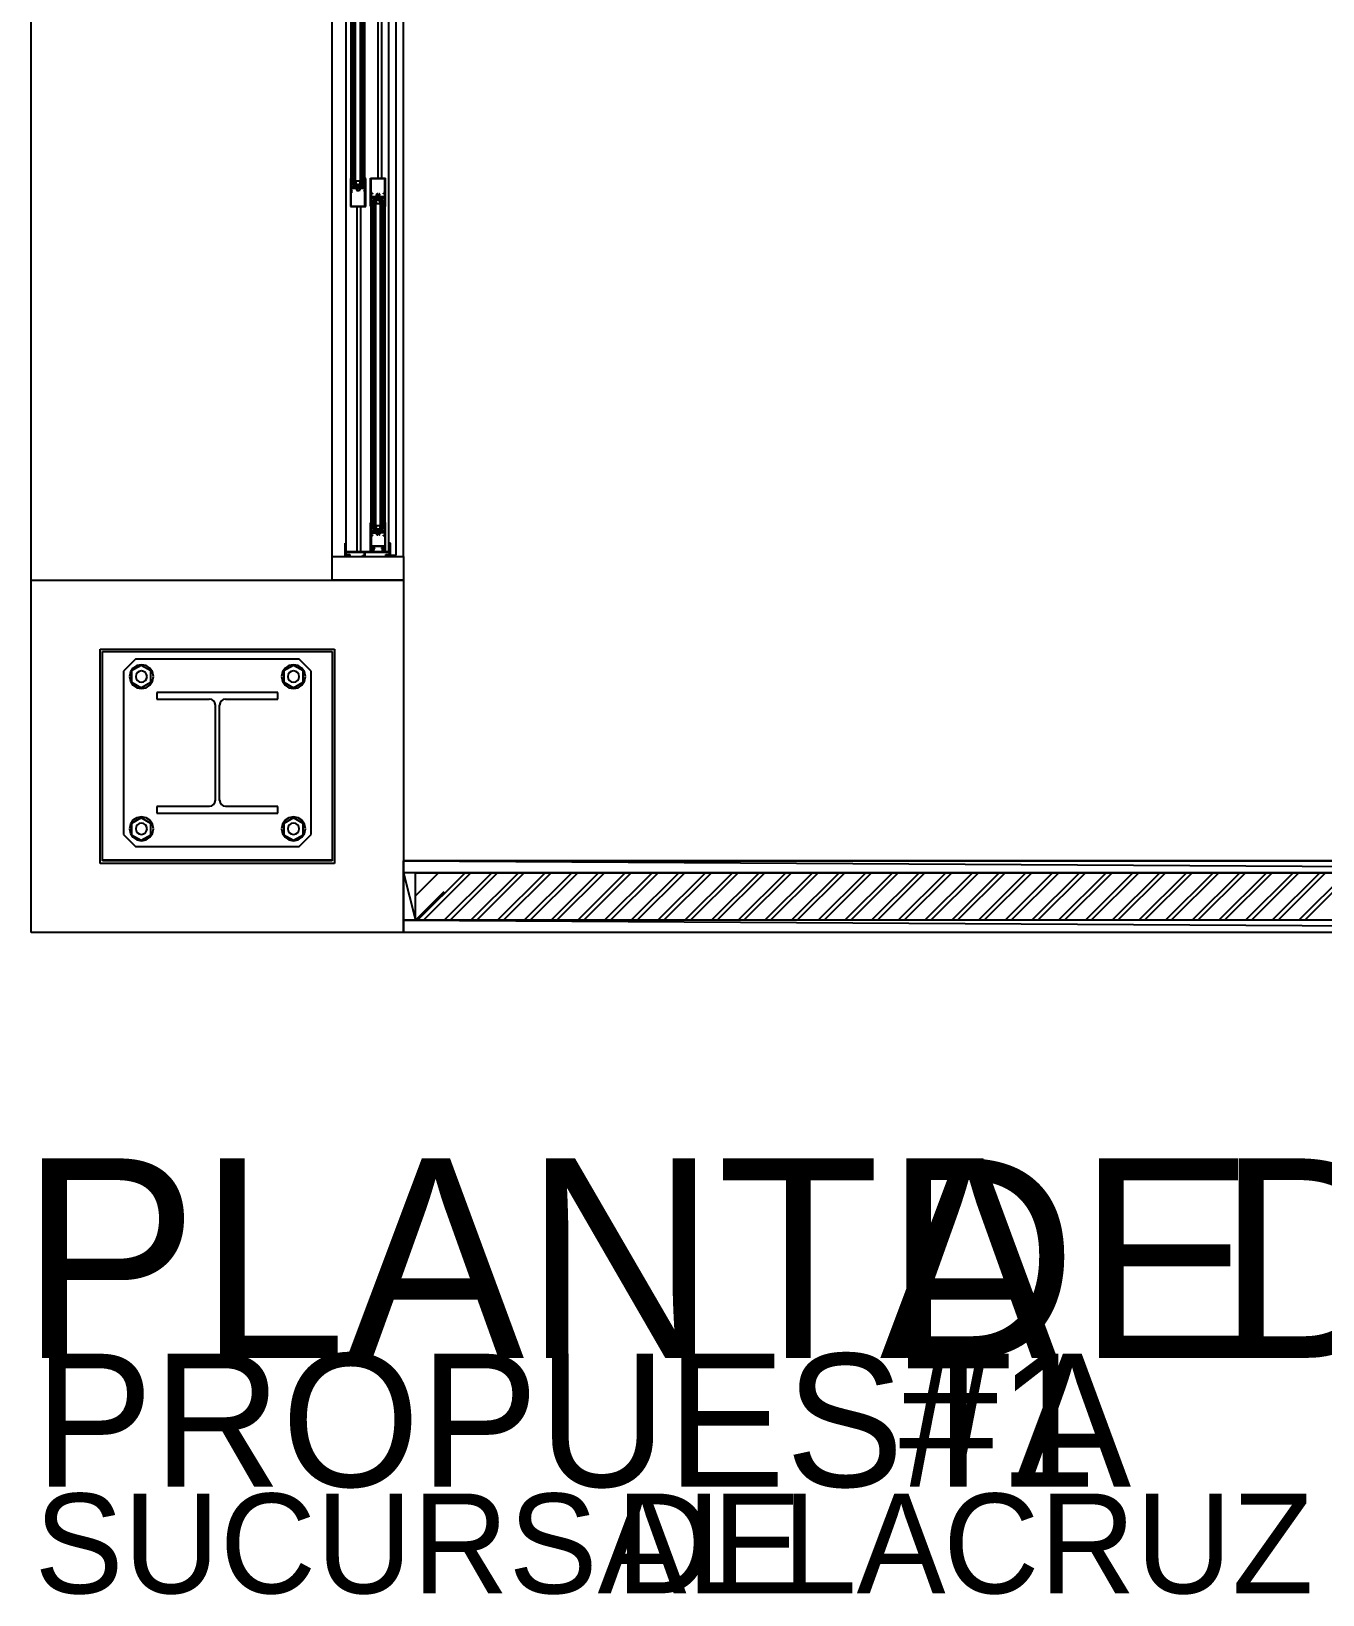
# Model space of a CAD drawing. Header units: millimetres. Extents: x 7649 to 34105, y 3983 to 25377.
# Drawn here: x 7649 to 10363, y 3983 to 7268 of the extents above; entities that cross this region are included whole.
import ezdxf

# ---------------------------------------------------------------- set-up
doc = ezdxf.new("R2010")
doc.units = ezdxf.units.MM

msp = doc.modelspace()

# ---------------------------------------------------------------- linework, layer by layer
at = {"layer": 'GEOMETRY', "color": 7}
for p, q in [((7649.45694, 5374.92222), (7649.45694, 25376.89306)), ((8281.81111, 6164.96806), (8281.81111, 7695.31806)), ((8416.21944, 6167.61389), (8416.21944, 7693.20139)), ((8431.56528, 6164.96806), (8431.56528, 7695.31806)), ((8310.91528, 6175.55139), (8310.91528, 7684.73472)), ((8378.11944, 6959.77639), (8378.11944, 7684.73472)), ((8386.05694, 6959.77639), (8386.05694, 7684.73472)), ((8400.87361, 6175.55139), (8400.87361, 7684.73472)), ((8322.02778, 6959.77639), (8322.02778, 7623.88056)), ((8325.20278, 6945.48889), (8325.20278, 7638.16806)), ((8326.26111, 6945.48889), (8326.26111, 7638.16806)), ((8327.31944, 6945.48889), (8327.31944, 7638.16806)), ((8328.37778, 6945.48889), (8328.37778, 7638.16806)), ((8329.43611, 6945.48889), (8329.43611, 7638.16806)), ((8329.96528, 6945.48889), (8329.96528, 7638.16806)), ((8331.02361, 6945.48889), (8331.02361, 7638.16806)), ((8341.07778, 6945.48889), (8341.07778, 7638.16806)), ((8342.13611, 6945.48889), (8342.13611, 7638.16806)), ((8343.19444, 6945.48889), (8343.19444, 7638.16806)), ((8344.25278, 6945.48889), (8344.25278, 7638.16806)), ((8345.31111, 6945.48889), (8345.31111, 7638.16806)), ((8346.36944, 6945.48889), (8346.36944, 7638.16806)), ((8347.42778, 6945.48889), (8347.42778, 7638.16806)), ((8350.60278, 6959.77639), (8350.60278, 7623.88056)), ((8320.44028, 6958.71806), (8320.44028, 6899.98056)), ((8321.03182, 6959.2916), (8320.96944, 6958.98264)), ((8321.20193, 6959.54391), (8321.03182, 6959.2916)), ((8321.45423, 6959.71401), (8321.20193, 6959.54391)), ((8321.76319, 6959.77639), (8321.45423, 6959.71401)), ((8321.49861, 6959.77639), (8323.08611, 6959.77639)), ((8323.08611, 6958.18889), (8322.02778, 6958.18889)), ((8322.02778, 6958.18889), (8322.02778, 6939.66806)), ((8322.02778, 6939.66806), (8350.60278, 6939.66806)), ((8332.08194, 6938.08056), (8322.02778, 6938.08056)), ((8322.02778, 6938.08056), (8322.02778, 6933.84722)), ((8322.02778, 6933.84722), (8324.67361, 6932.25972)), ((8323.08611, 6959.77639), (8323.08611, 6958.18889)), ((8325.20278, 6945.48889), (8331.02361, 6945.48889)), ((8325.20278, 6944.43056), (8347.42778, 6944.43056)), ((8325.20278, 6940.19722), (8325.20278, 6944.43056)), ((8325.20278, 6940.19722), (8347.42778, 6940.19722)), ((8340.54861, 6953.42639), (8331.55278, 6953.42639)), ((8331.55278, 6953.42639), (8331.55278, 6949.72222)), ((8331.55278, 6946.01806), (8332.61111, 6949.72222)), ((8332.61111, 6946.01806), (8339.49028, 6946.01806)), ((8332.6324, 6936.63903), (8332.61111, 6936.22847)), ((8332.61111, 6936.22847), (8332.71195, 6935.33937)), ((8332.69583, 6937.04412), (8332.6324, 6936.63903)), ((8332.80071, 6937.44049), (8332.69583, 6937.04412)), ((8332.71195, 6935.33937), (8333.00469, 6934.50535)), ((8332.94637, 6937.82494), (8332.80071, 6937.44049)), ((8333.00469, 6934.50535), (8333.47472, 6933.75676)), ((8333.47472, 6933.75676), (8334.10738, 6933.12399)), ((8333.9687, 6932.96174), (8334.23913, 6932.82099)), ((8334.19861, 6937.02222), (8334.72778, 6937.02222)), ((8334.3159, 6936.96717), (8334.19861, 6936.22847)), ((8334.19861, 6936.22847), (8334.3159, 6935.48977)), ((8334.19861, 6934.37639), (8334.72778, 6934.37639)), ((8334.23913, 6932.82099), (8334.5326, 6932.79193)), ((8334.66776, 6937.64771), (8334.3159, 6936.96717)), ((8334.3159, 6935.48977), (8334.66776, 6934.80923)), ((8334.5326, 6932.79193), (8334.81653, 6932.87168)), ((8334.72778, 6934.37639), (8334.72778, 6933.84722)), ((8334.81653, 6932.87168), (8335.0583, 6933.05739)), ((8335.19111, 6933.89958), (8335.01786, 6934.15043)), ((8335.0583, 6933.05739), (8335.21254, 6933.32035)), ((8335.84116, 6938.49243), (8335.16062, 6938.14057)), ((8335.2564, 6933.61199), (8335.19111, 6933.89958)), ((8335.21254, 6933.32035), (8335.2564, 6933.61199)), ((8336.57986, 6938.60972), (8335.84116, 6938.49243)), ((8337.31856, 6938.49243), (8336.57986, 6938.60972)), ((8337.9991, 6938.14057), (8337.31856, 6938.49243)), ((8337.37361, 6933.84722), (8337.37361, 6934.37639)), ((8337.38947, 6933.74052), (8337.37361, 6933.58264)), ((8337.37361, 6933.58264), (8337.40517, 6933.36093)), ((8337.43582, 6933.89068), (8337.38947, 6933.74052)), ((8337.40517, 6933.36093), (8337.49521, 6933.16045)), ((8337.51084, 6934.02876), (8337.43582, 6933.89068)), ((8337.49521, 6933.16045), (8337.63672, 6932.9923)), ((8337.6127, 6934.15043), (8337.51084, 6934.02876)), ((8337.63672, 6932.9923), (8337.82274, 6932.86761)), ((8337.82274, 6932.86761), (8338.03616, 6932.79978)), ((8338.03616, 6932.79978), (8338.25585, 6932.79384)), ((8338.25585, 6932.79384), (8338.46877, 6932.84831)), ((8338.46877, 6932.84831), (8338.66186, 6932.96174)), ((8338.84382, 6936.96717), (8338.49196, 6937.64771)), ((8338.49196, 6934.80923), (8338.84382, 6935.48977)), ((8338.96111, 6936.22847), (8338.84382, 6936.96717)), ((8338.84382, 6935.48977), (8338.96111, 6936.22847)), ((8339.05234, 6933.12399), (8339.92998, 6934.09999)), ((8339.49028, 6946.01806), (8340.54861, 6949.72222)), ((8339.92998, 6934.09999), (8340.43284, 6935.27688)), ((8350.60278, 6938.08056), (8340.01944, 6938.08056)), ((8340.5357, 6936.55257), (8340.21335, 6937.82494)), ((8340.43284, 6935.27688), (8340.5357, 6936.55257)), ((8340.54861, 6949.72222), (8340.54861, 6953.42639)), ((8341.07778, 6945.48889), (8347.42778, 6945.48889)), ((8347.42778, 6940.19722), (8347.42778, 6944.43056)), ((8347.42778, 6932.25972), (8350.60278, 6933.84722)), ((8349.54444, 6958.18889), (8349.54444, 6959.77639)), ((8349.54444, 6959.77639), (8351.13194, 6959.77639)), ((8350.60278, 6958.18889), (8349.54444, 6958.18889)), ((8350.60278, 6939.66806), (8350.60278, 6958.18889)), ((8350.60278, 6933.84722), (8350.60278, 6938.08056)), ((8351.70549, 6959.71401), (8351.39653, 6959.77639)), ((8351.95779, 6959.54391), (8351.70549, 6959.71401)), ((8352.1279, 6959.2916), (8351.95779, 6959.54391)), ((8352.19028, 6958.98264), (8352.1279, 6959.2916)), ((8352.19028, 6899.98056), (8352.19028, 6958.71806)), ((8362.24444, 6959.77639), (8393.99444, 6959.77639)), ((8362.24444, 6900.50972), (8362.24444, 6959.77639)), ((8363.83194, 6930.67222), (8363.83194, 6958.71806)), ((8363.83194, 6958.71806), (8392.40694, 6958.71806)), ((8392.40694, 6930.67222), (8392.40694, 6958.71806)), ((8393.99444, 6900.50972), (8393.99444, 6959.77639)), ((8320.44028, 6899.98056), (8352.19028, 6899.98056)), ((8322.02778, 6901.03889), (8322.02778, 6929.08472)), ((8322.02778, 6929.08472), (8322.55694, 6929.08472)), ((8322.02778, 6901.03889), (8350.60278, 6901.03889)), ((8322.55694, 6931.20139), (8324.67361, 6931.20139)), ((8322.55694, 6929.08472), (8322.55694, 6931.20139)), ((8334.19861, 6175.55139), (8334.19861, 6899.98056)), ((8342.13611, 6175.55139), (8342.13611, 6899.98056)), ((8347.95694, 6931.20139), (8350.07361, 6931.20139)), ((8350.07361, 6929.08472), (8350.07361, 6931.20139)), ((8350.07361, 6929.08472), (8350.60278, 6929.08472)), ((8350.60278, 6901.03889), (8350.60278, 6929.08472)), ((8362.77361, 6900.77431), (8362.83599, 6900.46534)), ((8362.83599, 6900.46534), (8363.00609, 6900.21304)), ((8363.00609, 6900.21304), (8363.2584, 6900.04293)), ((8363.2584, 6900.04293), (8363.56736, 6899.98056)), ((8364.89028, 6899.98056), (8363.30278, 6899.98056)), ((8363.83194, 6930.67222), (8364.36111, 6930.67222)), ((8367.00694, 6927.49722), (8363.83194, 6925.90972)), ((8363.83194, 6925.90972), (8363.83194, 6921.14722)), ((8363.83194, 6921.14722), (8374.41528, 6921.14722)), ((8392.40694, 6919.55972), (8363.83194, 6919.55972)), ((8363.83194, 6919.55972), (8363.83194, 6901.03889)), ((8363.83194, 6901.03889), (8364.89028, 6901.03889)), ((8363.83194, 6236.40556), (8363.83194, 6899.98056)), ((8364.36111, 6928.02639), (8364.36111, 6930.67222)), ((8364.36111, 6928.02639), (8366.47778, 6928.02639)), ((8364.89028, 6901.03889), (8364.89028, 6899.98056)), ((8367.00694, 6927.49722), (8367.00694, 6928.02639)), ((8367.00694, 6915.32639), (8367.00694, 6919.03056)), ((8367.00694, 6919.03056), (8389.23194, 6919.03056)), ((8389.23194, 6915.32639), (8367.00694, 6915.32639)), ((8367.00694, 6222.11806), (8367.00694, 6913.73889)), ((8367.00694, 6913.73889), (8373.35694, 6913.73889)), ((8368.06528, 6222.11806), (8368.06528, 6913.73889)), ((8369.12361, 6222.11806), (8369.12361, 6913.73889)), ((8370.18194, 6222.11806), (8370.18194, 6913.73889)), ((8371.24028, 6222.11806), (8371.24028, 6913.73889)), ((8372.29861, 6222.11806), (8372.29861, 6913.73889)), ((8373.35694, 6222.11806), (8373.35694, 6913.73889)), ((8373.88611, 6909.50556), (8374.94444, 6913.20972)), ((8373.88611, 6909.50556), (8373.88611, 6906.33056)), ((8373.88611, 6906.33056), (8382.88194, 6906.33056)), ((8374.53105, 6925.00923), (8374.42818, 6923.73354)), ((8374.42818, 6923.73354), (8374.75054, 6922.46117)), ((8375.03391, 6926.18612), (8374.53105, 6925.00923)), ((8374.94444, 6913.20972), (8381.82361, 6913.20972)), ((8375.91155, 6927.16212), (8375.03391, 6926.18612)), ((8376.12007, 6924.79634), (8376.00278, 6924.05764)), ((8376.00278, 6924.05764), (8376.12007, 6923.31894)), ((8376.47193, 6925.47688), (8376.12007, 6924.79634)), ((8376.12007, 6923.31894), (8376.47193, 6922.6384)), ((8376.49512, 6926.90863), (8376.30203, 6926.7952)), ((8376.70804, 6926.96311), (8376.49512, 6926.90863)), ((8376.92773, 6926.95716), (8376.70804, 6926.96311)), ((8377.14115, 6926.88934), (8376.92773, 6926.95716)), ((8376.96479, 6922.14554), (8377.64533, 6921.79368)), ((8377.06111, 6921.67639), (8377.06111, 6922.20556)), ((8377.32717, 6926.76465), (8377.14115, 6926.88934)), ((8377.46868, 6926.5965), (8377.32717, 6926.76465)), ((8377.35119, 6925.60652), (8377.45305, 6925.72818)), ((8377.45305, 6925.72818), (8377.52807, 6925.86627)), ((8377.55871, 6926.39601), (8377.46868, 6926.5965)), ((8377.52807, 6925.86627), (8377.57442, 6926.01642)), ((8377.59028, 6926.17431), (8377.55871, 6926.39601)), ((8377.57442, 6926.01642), (8377.59028, 6926.17431)), ((8377.64533, 6921.79368), (8378.38403, 6921.67639)), ((8378.38403, 6921.67639), (8379.12273, 6921.79368)), ((8379.12273, 6921.79368), (8379.80327, 6922.14554)), ((8379.70694, 6924.85139), (8380.23611, 6924.85139)), ((8379.70694, 6921.67639), (8379.70694, 6922.20556)), ((8379.70694, 6922.20556), (8380.23611, 6922.20556)), ((8379.75135, 6926.43659), (8379.70749, 6926.14496)), ((8379.70749, 6926.14496), (8379.77278, 6925.85736)), ((8379.90559, 6926.69956), (8379.75135, 6926.43659)), ((8379.77278, 6925.85736), (8379.94603, 6925.60652)), ((8380.14736, 6926.88526), (8379.90559, 6926.69956)), ((8380.43129, 6926.96502), (8380.14736, 6926.88526)), ((8380.64799, 6924.79634), (8380.29612, 6925.47688)), ((8380.29612, 6922.6384), (8380.64799, 6923.31894)), ((8380.72476, 6926.93595), (8380.43129, 6926.96502)), ((8380.76528, 6924.05764), (8380.64799, 6924.79634)), ((8380.64799, 6923.31894), (8380.76528, 6924.05764)), ((8380.99519, 6926.7952), (8380.72476, 6926.93595)), ((8381.48917, 6926.52935), (8380.85651, 6927.16212)), ((8381.95919, 6925.78076), (8381.48917, 6926.52935)), ((8381.82361, 6909.50556), (8382.88194, 6913.20972)), ((8382.25194, 6924.94674), (8381.95919, 6925.78076)), ((8382.01752, 6922.46117), (8382.16318, 6922.84562)), ((8382.16318, 6922.84562), (8382.26806, 6923.24199)), ((8382.35278, 6924.05764), (8382.25194, 6924.94674)), ((8382.26806, 6923.24199), (8382.33149, 6923.64708)), ((8382.33149, 6923.64708), (8382.35278, 6924.05764)), ((8382.35278, 6921.14722), (8392.40694, 6921.14722)), ((8382.88194, 6906.33056), (8382.88194, 6909.50556)), ((8383.41111, 6222.11806), (8383.41111, 6913.73889)), ((8383.41111, 6913.73889), (8389.23194, 6913.73889)), ((8384.46944, 6222.11806), (8384.46944, 6913.73889)), ((8384.99861, 6222.11806), (8384.99861, 6913.73889)), ((8386.05694, 6222.11806), (8386.05694, 6913.73889)), ((8387.11528, 6222.11806), (8387.11528, 6913.73889)), ((8388.17361, 6222.11806), (8388.17361, 6913.73889)), ((8389.23194, 6927.49722), (8389.23194, 6928.02639)), ((8389.23194, 6915.32639), (8389.23194, 6919.03056)), ((8389.23194, 6222.11806), (8389.23194, 6913.73889)), ((8391.87778, 6928.02639), (8389.76111, 6928.02639)), ((8392.40694, 6925.90972), (8389.76111, 6927.49722)), ((8391.34861, 6899.98056), (8391.34861, 6901.03889)), ((8391.34861, 6901.03889), (8392.40694, 6901.03889)), ((8392.93611, 6899.98056), (8391.34861, 6899.98056)), ((8391.87778, 6930.67222), (8392.40694, 6930.67222)), ((8391.87778, 6928.02639), (8391.87778, 6930.67222)), ((8392.40694, 6921.14722), (8392.40694, 6925.90972)), ((8392.40694, 6901.03889), (8392.40694, 6919.55972)), ((8392.93611, 6236.40556), (8392.93611, 6899.98056)), ((8393.20069, 6899.98056), (8393.50966, 6900.04293)), ((8393.50966, 6900.04293), (8393.76196, 6900.21304)), ((8393.76196, 6900.21304), (8393.93207, 6900.46534)), ((8393.93207, 6900.46534), (8393.99444, 6900.77431)), ((8362.24444, 6176.60972), (8362.24444, 6235.34722)), ((8362.83599, 6235.92077), (8362.77361, 6235.61181)), ((8363.00609, 6236.17307), (8362.83599, 6235.92077)), ((8363.2584, 6236.34318), (8363.00609, 6236.17307)), ((8363.56736, 6236.40556), (8363.2584, 6236.34318)), ((8364.89028, 6236.40556), (8363.30278, 6236.40556)), ((8363.83194, 6216.29722), (8363.83194, 6234.81806)), ((8363.83194, 6234.81806), (8364.89028, 6234.81806)), ((8392.40694, 6216.29722), (8363.83194, 6216.29722)), ((8363.83194, 6210.47639), (8363.83194, 6214.70972)), ((8363.83194, 6214.70972), (8374.41528, 6214.70972)), ((8367.00694, 6208.88889), (8363.83194, 6210.47639)), ((8364.89028, 6234.81806), (8364.89028, 6236.40556)), ((8367.00694, 6222.11806), (8373.35694, 6222.11806)), ((8389.23194, 6221.05972), (8367.00694, 6221.05972)), ((8367.00694, 6221.05972), (8367.00694, 6216.82639)), ((8367.00694, 6216.82639), (8389.23194, 6216.82639)), ((8367.00694, 6208.35972), (8367.00694, 6208.88889)), ((8373.88611, 6226.88056), (8373.88611, 6230.05556)), ((8373.88611, 6230.05556), (8382.88194, 6230.05556)), ((8373.88611, 6223.17639), (8374.94444, 6226.88056)), ((8374.75054, 6214.4541), (8374.42818, 6213.18174)), ((8374.42818, 6213.18174), (8374.53105, 6211.90605)), ((8374.53105, 6211.90605), (8375.03391, 6210.72916)), ((8374.94444, 6223.17639), (8381.82361, 6223.17639)), ((8375.03391, 6210.72916), (8375.91155, 6209.75316)), ((8376.12007, 6213.59634), (8376.00278, 6212.85764)), ((8376.00278, 6212.85764), (8376.12007, 6212.11894)), ((8376.47193, 6214.27688), (8376.12007, 6213.59634)), ((8376.12007, 6212.11894), (8376.47193, 6211.4384)), ((8376.30203, 6210.12007), (8376.49512, 6210.00665)), ((8376.49512, 6210.00665), (8376.70804, 6209.95217)), ((8376.70804, 6209.95217), (8376.92773, 6209.95812)), ((8376.92773, 6209.95812), (8377.14115, 6210.02594)), ((8377.64533, 6215.1216), (8376.96479, 6214.76974)), ((8377.14115, 6210.02594), (8377.32717, 6210.15063)), ((8377.32717, 6210.15063), (8377.46868, 6210.31878)), ((8377.45305, 6211.18709), (8377.35119, 6211.30876)), ((8377.52807, 6211.04901), (8377.45305, 6211.18709)), ((8377.46868, 6210.31878), (8377.55871, 6210.51927)), ((8377.57442, 6210.89886), (8377.52807, 6211.04901)), ((8377.55871, 6210.51927), (8377.59028, 6210.74097)), ((8377.59028, 6210.74097), (8377.57442, 6210.89886)), ((8378.38403, 6215.23889), (8377.64533, 6215.1216)), ((8379.12273, 6215.1216), (8378.38403, 6215.23889)), ((8379.80327, 6214.76974), (8379.12273, 6215.1216)), ((8379.70694, 6214.18056), (8380.23611, 6214.18056)), ((8379.70694, 6211.53472), (8380.23611, 6211.53472)), ((8379.77278, 6211.05791), (8379.70749, 6210.77032)), ((8379.70749, 6210.77032), (8379.75135, 6210.47869)), ((8379.75135, 6210.47869), (8379.90559, 6210.21572)), ((8379.94603, 6211.30876), (8379.77278, 6211.05791)), ((8379.90559, 6210.21572), (8380.14736, 6210.03001)), ((8380.14736, 6210.03001), (8380.43129, 6209.95026)), ((8380.64799, 6213.59634), (8380.29612, 6214.27688)), ((8380.29612, 6211.4384), (8380.64799, 6212.11894)), ((8380.43129, 6209.95026), (8380.72476, 6209.97933)), ((8380.76528, 6212.85764), (8380.64799, 6213.59634)), ((8380.64799, 6212.11894), (8380.76528, 6212.85764)), ((8380.72476, 6209.97933), (8380.99519, 6210.12007)), ((8380.85651, 6209.75316), (8381.48917, 6210.38593)), ((8381.48917, 6210.38593), (8381.95919, 6211.13451)), ((8381.82361, 6223.17639), (8382.88194, 6226.88056)), ((8381.95919, 6211.13451), (8382.25194, 6211.96854)), ((8382.16318, 6214.06966), (8382.01752, 6214.4541)), ((8382.26806, 6213.67328), (8382.16318, 6214.06966)), ((8382.25194, 6211.96854), (8382.35278, 6212.85764)), ((8382.33149, 6213.2682), (8382.26806, 6213.67328)), ((8382.35278, 6212.85764), (8382.33149, 6213.2682)), ((8392.40694, 6214.70972), (8382.35278, 6214.70972)), ((8382.88194, 6226.88056), (8382.88194, 6230.05556)), ((8383.41111, 6222.11806), (8389.23194, 6222.11806)), ((8389.23194, 6216.82639), (8389.23194, 6221.05972)), ((8389.23194, 6208.35972), (8389.23194, 6208.88889)), ((8389.76111, 6208.88889), (8392.40694, 6210.47639)), ((8392.93611, 6236.40556), (8391.34861, 6236.40556)), ((8391.34861, 6236.40556), (8391.34861, 6234.81806)), ((8391.34861, 6234.81806), (8392.40694, 6234.81806)), ((8392.40694, 6234.81806), (8392.40694, 6216.29722)), ((8392.40694, 6210.47639), (8392.40694, 6214.70972)), ((8393.50966, 6236.34318), (8393.20069, 6236.40556)), ((8393.76196, 6236.17307), (8393.50966, 6236.34318)), ((8393.93207, 6235.92077), (8393.76196, 6236.17307)), ((8393.99444, 6235.61181), (8393.93207, 6235.92077)), ((8393.99444, 6176.60972), (8393.99444, 6235.34722)), ((8309.32778, 6192.48472), (8310.91528, 6192.48472)), ((8309.32778, 6167.61389), (8309.32778, 6192.48472)), ((8310.91528, 6175.55139), (8310.91528, 6192.48472)), ((8362.24444, 6176.60972), (8365.94861, 6176.60972)), ((8364.36111, 6205.71389), (8363.83194, 6205.71389)), ((8363.83194, 6205.71389), (8363.83194, 6187.19306)), ((8363.83194, 6187.19306), (8392.40694, 6187.19306)), ((8363.83194, 6177.66806), (8363.83194, 6186.13472)), ((8363.83194, 6186.13472), (8392.40694, 6186.13472)), ((8365.94861, 6177.66806), (8363.83194, 6177.66806)), ((8366.47778, 6208.35972), (8364.36111, 6208.35972)), ((8364.36111, 6208.35972), (8364.36111, 6205.71389)), ((8365.94861, 6176.60972), (8365.94861, 6177.66806)), ((8368.06528, 6185.60556), (8369.12361, 6185.60556)), ((8368.06528, 6175.55139), (8368.06528, 6185.60556)), ((8369.12361, 6182.95972), (8369.12361, 6185.60556)), ((8369.12361, 6182.95972), (8371.24028, 6182.95972)), ((8369.12361, 6181.37222), (8371.24028, 6181.37222)), ((8369.12361, 6175.55139), (8369.12361, 6181.37222)), ((8371.24028, 6181.37222), (8371.24028, 6182.95972)), ((8386.05694, 6181.37222), (8386.05694, 6182.95972)), ((8386.05694, 6182.95972), (8387.64444, 6182.95972)), ((8387.64444, 6181.37222), (8386.05694, 6181.37222)), ((8387.64444, 6182.95972), (8387.64444, 6185.60556)), ((8387.64444, 6185.60556), (8389.23194, 6185.60556)), ((8387.64444, 6175.55139), (8387.64444, 6181.37222)), ((8389.23194, 6175.55139), (8389.23194, 6185.60556)), ((8389.76111, 6208.35972), (8391.87778, 6208.35972)), ((8392.40694, 6177.66806), (8390.81944, 6177.66806)), ((8390.81944, 6177.66806), (8390.81944, 6176.60972)), ((8390.81944, 6176.60972), (8393.99444, 6176.60972)), ((8391.87778, 6208.35972), (8391.87778, 6205.71389)), ((8391.87778, 6205.71389), (8392.40694, 6205.71389)), ((8392.40694, 6205.71389), (8392.40694, 6187.19306)), ((8392.40694, 6177.66806), (8392.40694, 6186.13472)), ((8404.04861, 6192.48472), (8402.46111, 6192.48472)), ((8402.46111, 6175.55139), (8402.46111, 6192.48472)), ((8404.04861, 6167.61389), (8404.04861, 6192.48472)), ((8309.32778, 6167.61389), (8317.26528, 6167.61389)), ((8309.32778, 6164.96806), (8309.32778, 6167.61389)), ((8310.91528, 6175.55139), (8368.06528, 6175.55139)), ((8310.91528, 6173.96389), (8349.54444, 6173.96389)), ((8310.91528, 6169.20139), (8310.91528, 6173.96389)), ((8310.91528, 6169.20139), (8318.85278, 6169.20139)), ((8317.26528, 6164.96806), (8317.26528, 6167.61389)), ((8318.85278, 6164.96806), (8317.26528, 6164.96806)), ((8318.85278, 6169.20139), (8318.85278, 6164.96806)), ((8345.84028, 6165.49722), (8345.84028, 6167.08472)), ((8345.84028, 6167.08472), (8349.54444, 6167.08472)), ((8350.60278, 6165.49722), (8345.84028, 6165.49722)), ((8349.54444, 6167.08472), (8349.54444, 6173.96389)), ((8350.60278, 6173.96389), (8350.60278, 6165.49722)), ((8350.60278, 6173.96389), (8402.46111, 6173.96389)), ((8369.12361, 6175.55139), (8387.64444, 6175.55139)), ((8389.23194, 6175.55139), (8402.46111, 6175.55139)), ((8394.52361, 6164.96806), (8394.52361, 6169.20139)), ((8394.52361, 6169.20139), (8402.46111, 6169.20139)), ((8396.11111, 6164.96806), (8394.52361, 6164.96806)), ((8396.11111, 6167.61389), (8404.04861, 6167.61389)), ((8396.11111, 6164.96806), (8396.11111, 6167.61389)), ((8402.46111, 6169.20139), (8402.46111, 6173.96389)), ((8404.04861, 6167.61389), (8416.21944, 6167.61389)), ((7868.53194, 5949.06806), (7843.13194, 5923.66806)), ((8212.49028, 5949.06806), (7868.53194, 5949.06806)), ((8237.89028, 5923.66806), (8212.49028, 5949.06806)), ((7843.13194, 5923.66806), (7843.13194, 5580.76806)), ((7857.80722, 5922.07478), (7855.83194, 5912.29097)), ((7863.19396, 5930.06437), (7857.80722, 5922.07478)), ((7880.70278, 5935.83889), (7860.06528, 5924.19722)), ((7860.06528, 5924.19722), (7860.06528, 5900.38472)), ((7871.18355, 5935.45111), (7863.19396, 5930.06437)), ((7869.99674, 5916.9255), (7869.06111, 5912.29097)), ((7872.5483, 5920.71003), (7869.99674, 5916.9255)), ((7880.96736, 5937.42639), (7871.18355, 5935.45111)), ((7876.33283, 5923.2616), (7872.5483, 5920.71003)), ((7880.96736, 5924.19722), (7876.33283, 5923.2616)), ((7900.81111, 5924.19722), (7880.70278, 5935.83889)), ((7890.75117, 5935.45111), (7880.96736, 5937.42639)), ((7885.60189, 5923.2616), (7880.96736, 5924.19722)), ((7889.38642, 5920.71003), (7885.60189, 5923.2616)), ((7891.93799, 5916.9255), (7889.38642, 5920.71003)), ((7898.74076, 5930.06437), (7890.75117, 5935.45111)), ((7892.87361, 5912.29097), (7891.93799, 5916.9255)), ((7904.1275, 5922.07478), (7898.74076, 5930.06437)), ((7900.81111, 5900.38472), (7900.81111, 5924.19722)), ((7906.10278, 5912.29097), (7904.1275, 5922.07478)), ((8177.42389, 5922.07478), (8175.44861, 5912.29097)), ((8182.81063, 5930.06437), (8177.42389, 5922.07478)), ((8200.31944, 5935.83889), (8180.21111, 5924.19722)), ((8180.21111, 5924.19722), (8180.21111, 5900.38472)), ((8190.80022, 5935.45111), (8182.81063, 5930.06437)), ((8189.6134, 5916.9255), (8188.67778, 5912.29097)), ((8192.16497, 5920.71003), (8189.6134, 5916.9255)), ((8200.58403, 5937.42639), (8190.80022, 5935.45111)), ((8195.9495, 5923.2616), (8192.16497, 5920.71003)), ((8200.58403, 5924.19722), (8195.9495, 5923.2616)), ((8220.95694, 5924.19722), (8200.31944, 5935.83889)), ((8210.36784, 5935.45111), (8200.58403, 5937.42639)), ((8205.21856, 5923.2616), (8200.58403, 5924.19722)), ((8209.00309, 5920.71003), (8205.21856, 5923.2616)), ((8211.55465, 5916.9255), (8209.00309, 5920.71003)), ((8218.35743, 5930.06437), (8210.36784, 5935.45111)), ((8212.49028, 5912.29097), (8211.55465, 5916.9255)), ((8223.74417, 5922.07478), (8218.35743, 5930.06437)), ((8220.95694, 5900.38472), (8220.95694, 5924.19722)), ((8225.71944, 5912.29097), (8223.74417, 5922.07478)), ((8237.89028, 5580.76806), (8237.89028, 5923.66806)), ((7855.83194, 5912.29097), (7857.80722, 5902.50716)), ((7857.80722, 5902.50716), (7863.19396, 5894.51757)), ((7860.06528, 5900.38472), (7880.70278, 5888.74306)), ((7863.19396, 5894.51757), (7871.18355, 5889.13083)), ((7869.06111, 5912.29097), (7869.99674, 5907.65644)), ((7869.99674, 5907.65644), (7872.5483, 5903.87191)), ((7871.18355, 5889.13083), (7880.96736, 5887.15556)), ((7872.5483, 5903.87191), (7876.33283, 5901.32035)), ((7876.33283, 5901.32035), (7880.96736, 5900.38472)), ((7880.70278, 5888.74306), (7900.81111, 5900.38472)), ((7880.96736, 5900.38472), (7885.60189, 5901.32035)), ((7880.96736, 5887.15556), (7890.75117, 5889.13083)), ((7885.60189, 5901.32035), (7889.38642, 5903.87191)), ((7889.38642, 5903.87191), (7891.93799, 5907.65644)), ((7890.75117, 5889.13083), (7898.74076, 5894.51757)), ((7891.93799, 5907.65644), (7892.87361, 5912.29097)), ((7898.74076, 5894.51757), (7904.1275, 5902.50716)), ((7904.1275, 5902.50716), (7906.10278, 5912.29097)), ((8175.44861, 5912.29097), (8177.42389, 5902.50716)), ((8177.42389, 5902.50716), (8182.81063, 5894.51757)), ((8180.21111, 5900.38472), (8200.31944, 5888.74306)), ((8182.81063, 5894.51757), (8190.80022, 5889.13083)), ((8188.67778, 5912.29097), (8189.6134, 5907.65644)), ((8189.6134, 5907.65644), (8192.16497, 5903.87191)), ((8190.80022, 5889.13083), (8200.58403, 5887.15556)), ((8192.16497, 5903.87191), (8195.9495, 5901.32035)), ((8195.9495, 5901.32035), (8200.58403, 5900.38472)), ((8200.31944, 5888.74306), (8220.95694, 5900.38472)), ((8200.58403, 5900.38472), (8205.21856, 5901.32035)), ((8200.58403, 5887.15556), (8210.36784, 5889.13083)), ((8205.21856, 5901.32035), (8209.00309, 5903.87191)), ((8209.00309, 5903.87191), (8211.55465, 5907.65644)), ((8210.36784, 5889.13083), (8218.35743, 5894.51757)), ((8211.55465, 5907.65644), (8212.49028, 5912.29097)), ((8218.35743, 5894.51757), (8223.74417, 5902.50716)), ((8223.74417, 5902.50716), (8225.71944, 5912.29097)), ((8167.51111, 5879.21806), (7912.98194, 5879.21806)), ((7912.98194, 5879.21806), (7912.98194, 5864.93056)), ((7912.98194, 5864.93056), (8023.57778, 5864.93056)), ((8028.68275, 5863.95331), (8023.84236, 5864.93056)), ((8032.63549, 5861.28827), (8028.68275, 5863.95331)), ((8035.30053, 5857.33553), (8032.63549, 5861.28827)), ((8036.27778, 5852.49514), (8035.30053, 5857.33553)), ((8036.27778, 5652.20556), (8036.27778, 5852.23056)), ((8044.74444, 5652.20556), (8044.74444, 5852.23056)), ((8046.25086, 5857.33553), (8045.27361, 5852.49514)), ((8048.91589, 5861.28827), (8046.25086, 5857.33553)), ((8052.86864, 5863.95331), (8048.91589, 5861.28827)), ((8057.70903, 5864.93056), (8052.86864, 5863.95331)), ((8057.44444, 5864.93056), (8167.51111, 5864.93056)), ((8167.51111, 5864.93056), (8167.51111, 5879.21806)), ((8035.30053, 5647.62975), (8036.27778, 5652.47014)), ((8045.27361, 5652.47014), (8046.25086, 5647.62975)), ((7880.96736, 5617.80972), (7871.18355, 5615.83445)), ((7890.75117, 5615.83445), (7880.96736, 5617.80972)), ((8023.57778, 5639.50556), (7912.98194, 5639.50556)), ((7912.98194, 5639.50556), (7912.98194, 5625.21806)), ((7912.98194, 5625.21806), (8167.51111, 5625.21806)), ((8023.84236, 5640.03472), (8028.68275, 5641.01197)), ((8028.68275, 5641.01197), (8032.63549, 5643.67701)), ((8032.63549, 5643.67701), (8035.30053, 5647.62975)), ((8046.25086, 5647.62975), (8048.91589, 5643.67701)), ((8048.91589, 5643.67701), (8052.86864, 5641.01197)), ((8052.86864, 5641.01197), (8057.70903, 5640.03472)), ((8167.51111, 5639.50556), (8057.44444, 5639.50556)), ((8167.51111, 5625.21806), (8167.51111, 5639.50556)), ((8200.58403, 5617.80972), (8190.80022, 5615.83445)), ((8210.36784, 5615.83445), (8200.58403, 5617.80972)), ((7857.80722, 5602.45812), (7855.83194, 5592.67431)), ((7855.83194, 5592.67431), (7857.80722, 5582.8905)), ((7863.19396, 5610.4477), (7857.80722, 5602.45812)), ((7880.70278, 5615.69306), (7860.06528, 5604.05139)), ((7860.06528, 5604.05139), (7860.06528, 5580.23889)), ((7871.18355, 5615.83445), (7863.19396, 5610.4477)), ((7869.99674, 5597.30883), (7869.06111, 5592.67431)), ((7869.06111, 5592.67431), (7869.99674, 5588.03978)), ((7872.5483, 5601.09337), (7869.99674, 5597.30883)), ((7869.99674, 5588.03978), (7872.5483, 5584.25525)), ((7876.33283, 5603.64493), (7872.5483, 5601.09337)), ((7880.96736, 5604.58056), (7876.33283, 5603.64493)), ((7900.81111, 5604.05139), (7880.70278, 5615.69306)), ((7885.60189, 5603.64493), (7880.96736, 5604.58056)), ((7889.38642, 5601.09337), (7885.60189, 5603.64493)), ((7891.93799, 5597.30883), (7889.38642, 5601.09337)), ((7889.38642, 5584.25525), (7891.93799, 5588.03978)), ((7898.74076, 5610.4477), (7890.75117, 5615.83445)), ((7892.87361, 5592.67431), (7891.93799, 5597.30883)), ((7891.93799, 5588.03978), (7892.87361, 5592.67431)), ((7904.1275, 5602.45812), (7898.74076, 5610.4477)), ((7900.81111, 5580.23889), (7900.81111, 5604.05139)), ((7906.10278, 5592.67431), (7904.1275, 5602.45812)), ((7904.1275, 5582.8905), (7906.10278, 5592.67431)), ((8177.42389, 5602.45812), (8175.44861, 5592.67431)), ((8175.44861, 5592.67431), (8177.42389, 5582.8905)), ((8182.81063, 5610.4477), (8177.42389, 5602.45812)), ((8200.31944, 5615.69306), (8180.21111, 5604.05139)), ((8180.21111, 5604.05139), (8180.21111, 5580.23889)), ((8190.80022, 5615.83445), (8182.81063, 5610.4477)), ((8189.6134, 5597.30883), (8188.67778, 5592.67431)), ((8188.67778, 5592.67431), (8189.6134, 5588.03978)), ((8192.16497, 5601.09337), (8189.6134, 5597.30883)), ((8189.6134, 5588.03978), (8192.16497, 5584.25525)), ((8195.9495, 5603.64493), (8192.16497, 5601.09337)), ((8200.58403, 5604.58056), (8195.9495, 5603.64493)), ((8220.95694, 5604.05139), (8200.31944, 5615.69306)), ((8205.21856, 5603.64493), (8200.58403, 5604.58056)), ((8209.00309, 5601.09337), (8205.21856, 5603.64493)), ((8211.55465, 5597.30883), (8209.00309, 5601.09337)), ((8209.00309, 5584.25525), (8211.55465, 5588.03978)), ((8218.35743, 5610.4477), (8210.36784, 5615.83445)), ((8212.49028, 5592.67431), (8211.55465, 5597.30883)), ((8211.55465, 5588.03978), (8212.49028, 5592.67431)), ((8223.74417, 5602.45812), (8218.35743, 5610.4477)), ((8220.95694, 5580.23889), (8220.95694, 5604.05139)), ((8225.71944, 5592.67431), (8223.74417, 5602.45812)), ((8223.74417, 5582.8905), (8225.71944, 5592.67431)), ((7843.13194, 5580.76806), (7868.53194, 5555.36806)), ((7857.80722, 5582.8905), (7863.19396, 5574.90091)), ((7860.06528, 5580.23889), (7880.70278, 5568.59722)), ((7863.19396, 5574.90091), (7871.18355, 5569.51416)), ((7868.53194, 5555.36806), (8212.49028, 5555.36806)), ((7871.18355, 5569.51416), (7880.96736, 5567.53889)), ((7872.5483, 5584.25525), (7876.33283, 5581.70368)), ((7876.33283, 5581.70368), (7880.96736, 5580.76806)), ((7880.70278, 5568.59722), (7900.81111, 5580.23889)), ((7880.96736, 5580.76806), (7885.60189, 5581.70368)), ((7880.96736, 5567.53889), (7890.75117, 5569.51416)), ((7885.60189, 5581.70368), (7889.38642, 5584.25525)), ((7890.75117, 5569.51416), (7898.74076, 5574.90091)), ((7898.74076, 5574.90091), (7904.1275, 5582.8905)), ((8177.42389, 5582.8905), (8182.81063, 5574.90091)), ((8180.21111, 5580.23889), (8200.31944, 5568.59722)), ((8182.81063, 5574.90091), (8190.80022, 5569.51416)), ((8190.80022, 5569.51416), (8200.58403, 5567.53889)), ((8192.16497, 5584.25525), (8195.9495, 5581.70368)), ((8195.9495, 5581.70368), (8200.58403, 5580.76806)), ((8200.31944, 5568.59722), (8220.95694, 5580.23889)), ((8200.58403, 5580.76806), (8205.21856, 5581.70368)), ((8200.58403, 5567.53889), (8210.36784, 5569.51416)), ((8205.21856, 5581.70368), (8209.00309, 5584.25525)), ((8210.36784, 5569.51416), (8218.35743, 5574.90091)), ((8212.49028, 5555.36806), (8237.89028, 5580.76806)), ((8218.35743, 5574.90091), (8223.74417, 5582.8905)), ((7799.21111, 5527.32222), (8281.81111, 5527.32222)), ((12783.96111, 5525.20556), (8431.56528, 5525.20556)), ((8431.56528, 5525.20556), (12783.96111, 5500.33472)), ((8431.56528, 5525.20556), (12783.96111, 5500.33472)), ((8431.56528, 5500.33472), (8431.56528, 5525.20556)), ((12783.96111, 5500.33472), (8431.56528, 5500.33472)), ((8456.96528, 5500.33472), (8431.56528, 5500.33472)), ((8431.56528, 5500.33472), (8456.96528, 5400.32222)), ((8431.56528, 5500.33472), (8456.96528, 5400.32222)), ((8431.56528, 5400.32222), (8431.56528, 5500.33472)), ((8456.96528, 5400.32222), (8456.96528, 5500.33472)), ((8456.96528, 5451.65139), (8505.11944, 5500.33472)), ((8461.19861, 5400.32222), (8561.21111, 5500.33472)), ((8473.36944, 5400.32222), (8573.38194, 5500.33472)), ((8517.29028, 5400.32222), (8617.30278, 5500.33472)), ((8529.46111, 5400.32222), (8629.47361, 5500.33472)), ((8573.38194, 5400.32222), (8673.39444, 5500.33472)), ((8585.55278, 5400.32222), (8685.56528, 5500.33472)), ((8629.47361, 5400.32222), (8729.48611, 5500.33472)), ((8641.64444, 5400.32222), (8741.65694, 5500.33472)), ((8685.56528, 5400.32222), (8785.57778, 5500.33472)), ((8697.73611, 5400.32222), (8797.74861, 5500.33472)), ((8741.65694, 5400.32222), (8841.66944, 5500.33472)), ((8753.82778, 5400.32222), (8853.84028, 5500.33472)), ((8797.74861, 5400.32222), (8897.76111, 5500.33472)), ((8810.44861, 5400.32222), (8909.93194, 5500.33472)), ((8853.84028, 5400.32222), (8953.85278, 5500.33472)), ((8866.54028, 5400.32222), (8966.55278, 5500.33472)), ((8909.93194, 5400.32222), (9009.94444, 5500.33472)), ((8922.63194, 5400.32222), (9022.64444, 5500.33472)), ((8966.02361, 5400.32222), (9066.03611, 5500.33472)), ((8978.72361, 5400.32222), (9078.73611, 5500.33472)), ((9022.64444, 5400.32222), (9122.65694, 5500.33472)), ((9034.81528, 5400.32222), (9134.82778, 5500.33472)), ((9078.73611, 5400.32222), (9178.74861, 5500.33472)), ((9090.90694, 5400.32222), (9190.91944, 5500.33472)), ((9134.82778, 5400.32222), (9234.84028, 5500.33472)), ((9146.99861, 5400.32222), (9247.01111, 5500.33472)), ((9190.91944, 5400.32222), (9290.93194, 5500.33472)), ((9203.09028, 5400.32222), (9303.10278, 5500.33472)), ((9247.01111, 5400.32222), (9347.02361, 5500.33472)), ((9259.18194, 5400.32222), (9359.19444, 5500.33472)), ((9303.10278, 5400.32222), (9403.11528, 5500.33472)), ((9315.27361, 5400.32222), (9415.28611, 5500.33472)), ((9359.19444, 5400.32222), (9459.20694, 5500.33472)), ((9371.36528, 5400.32222), (9471.37778, 5500.33472)), ((9415.28611, 5400.32222), (9515.29861, 5500.33472)), ((9427.45694, 5400.32222), (9527.46944, 5500.33472)), ((9471.37778, 5400.32222), (9571.39028, 5500.33472)), ((9483.54861, 5400.32222), (9583.56111, 5500.33472)), ((9527.46944, 5400.32222), (9627.48194, 5500.33472)), ((9539.64028, 5400.32222), (9639.65278, 5500.33472)), ((9583.56111, 5400.32222), (9683.57361, 5500.33472)), ((9595.73194, 5400.32222), (9695.74444, 5500.33472)), ((9639.65278, 5400.32222), (9739.66528, 5500.33472)), ((9651.82361, 5400.32222), (9751.83611, 5500.33472)), ((9695.74444, 5400.32222), (9795.75694, 5500.33472)), ((9708.44444, 5400.32222), (9808.45694, 5500.33472)), ((9751.83611, 5400.32222), (9851.84861, 5500.33472)), ((9764.53611, 5400.32222), (9864.54861, 5500.33472)), ((9807.92778, 5400.32222), (9907.94028, 5500.33472)), ((9820.62778, 5400.32222), (9920.64028, 5500.33472)), ((9864.54861, 5400.32222), (9964.03194, 5500.33472)), ((9876.71944, 5400.32222), (9976.73194, 5500.33472)), ((9920.64028, 5400.32222), (10020.65278, 5500.33472)), ((9932.81111, 5400.32222), (10032.82361, 5500.33472)), ((9976.73194, 5400.32222), (10076.74444, 5500.33472)), ((9988.90278, 5400.32222), (10088.91528, 5500.33472)), ((10032.82361, 5400.32222), (10132.83611, 5500.33472)), ((10044.99444, 5400.32222), (10145.00694, 5500.33472)), ((10088.91528, 5400.32222), (10188.92778, 5500.33472)), ((10101.08611, 5400.32222), (10201.09861, 5500.33472)), ((10145.00694, 5400.32222), (10245.01944, 5500.33472)), ((10157.17778, 5400.32222), (10257.19028, 5500.33472)), ((10201.09861, 5400.32222), (10301.11111, 5500.33472)), ((10213.26944, 5400.32222), (10313.28194, 5500.33472)), ((10257.19028, 5400.32222), (10357.20278, 5500.33472)), ((10269.36111, 5400.32222), (10369.37361, 5500.33472)), ((10313.28194, 5400.32222), (10413.29444, 5500.33472)), ((10325.45278, 5400.32222), (10425.46528, 5500.33472)), ((8456.96528, 5400.32222), (8517.29028, 5460.64722)), ((8456.96528, 5400.32222), (8431.56528, 5400.32222)), ((12783.96111, 5400.32222), (8431.56528, 5400.32222)), ((8431.56528, 5400.32222), (12783.96111, 5374.92222)), ((8431.56528, 5400.32222), (12783.96111, 5374.92222)), ((8431.56528, 5374.92222), (8431.56528, 5400.32222)), ((8456.96528, 5400.32222), (8461.19861, 5404.55556)), ((34105.14444, 5374.92222), (7649.45694, 5374.92222)), ((12783.96111, 5374.92222), (8431.56528, 5374.92222))]:
    msp.add_line(p, q, dxfattribs=at)
at = {"layer": 'RECTANGLES', "color": 7}
for p, q in [((8281.81111, 6164.96806), (8431.56528, 6164.96806)), ((8281.81111, 6115.22639), (8281.81111, 6164.96806)), ((8431.56528, 6164.96806), (8431.56528, 6115.22639)), ((7649.45694, 6115.22639), (8431.56528, 6115.22639)), ((7649.45694, 5374.92222), (7649.45694, 6115.22639)), ((8431.56528, 6115.22639), (8281.81111, 6115.22639)), ((8431.56528, 6115.22639), (8431.56528, 5374.92222)), ((7794.44861, 5970.23472), (8286.57361, 5970.23472)), ((7794.44861, 5519.91389), (7794.44861, 5970.23472)), ((7799.21111, 5964.94306), (8281.81111, 5964.94306)), ((7799.21111, 5525.20556), (7799.21111, 5964.94306)), ((8281.81111, 5964.94306), (8281.81111, 5525.20556)), ((8286.57361, 5970.23472), (8286.57361, 5519.91389)), ((8286.57361, 5519.91389), (7794.44861, 5519.91389)), ((8281.81111, 5525.20556), (7799.21111, 5525.20556)), ((8431.56528, 5525.20556), (12783.96111, 5525.20556)), ((8431.56528, 5374.92222), (8431.56528, 5525.20556)), ((8456.96528, 5500.33472), (12759.09028, 5500.33472)), ((8456.96528, 5400.32222), (8456.96528, 5500.33472)), ((12759.09028, 5400.32222), (8456.96528, 5400.32222)), ((8431.56528, 5374.92222), (7649.45694, 5374.92222)), ((12783.96111, 5374.92222), (8431.56528, 5374.92222))]:
    msp.add_line(p, q, dxfattribs=at)

# ---------------------------------------------------------------- texts
at = {"layer": 'TEXT'}
for s, height, p in [('PLANTA', 419.09894, (7626.17361, 4480.99061)), ('DE', 419.09894, (9442.12933, 4480.99061)), ('DISTRIBUCI?N', 419.09894, (10140.76726, 4480.99061)), ('PROPUESTA', 279.39894, (7656.33611, 4210.29011)), ('#1', 279.39894, (9472.70863, 4210.29011)), ('SUCURSAL', 209.54947, (7656.33611, 3986.30433)), ('DE', 209.54947, (8878.63817, 3986.30433)), ('LA', 209.54947, (9227.95714, 3986.30433)), ('CRUZ', 209.54947, (9565.54134, 3986.30433))]:
    msp.add_text(s, height=height, dxfattribs=at).set_placement(p)

doc.saveas('drawing.dxf')
